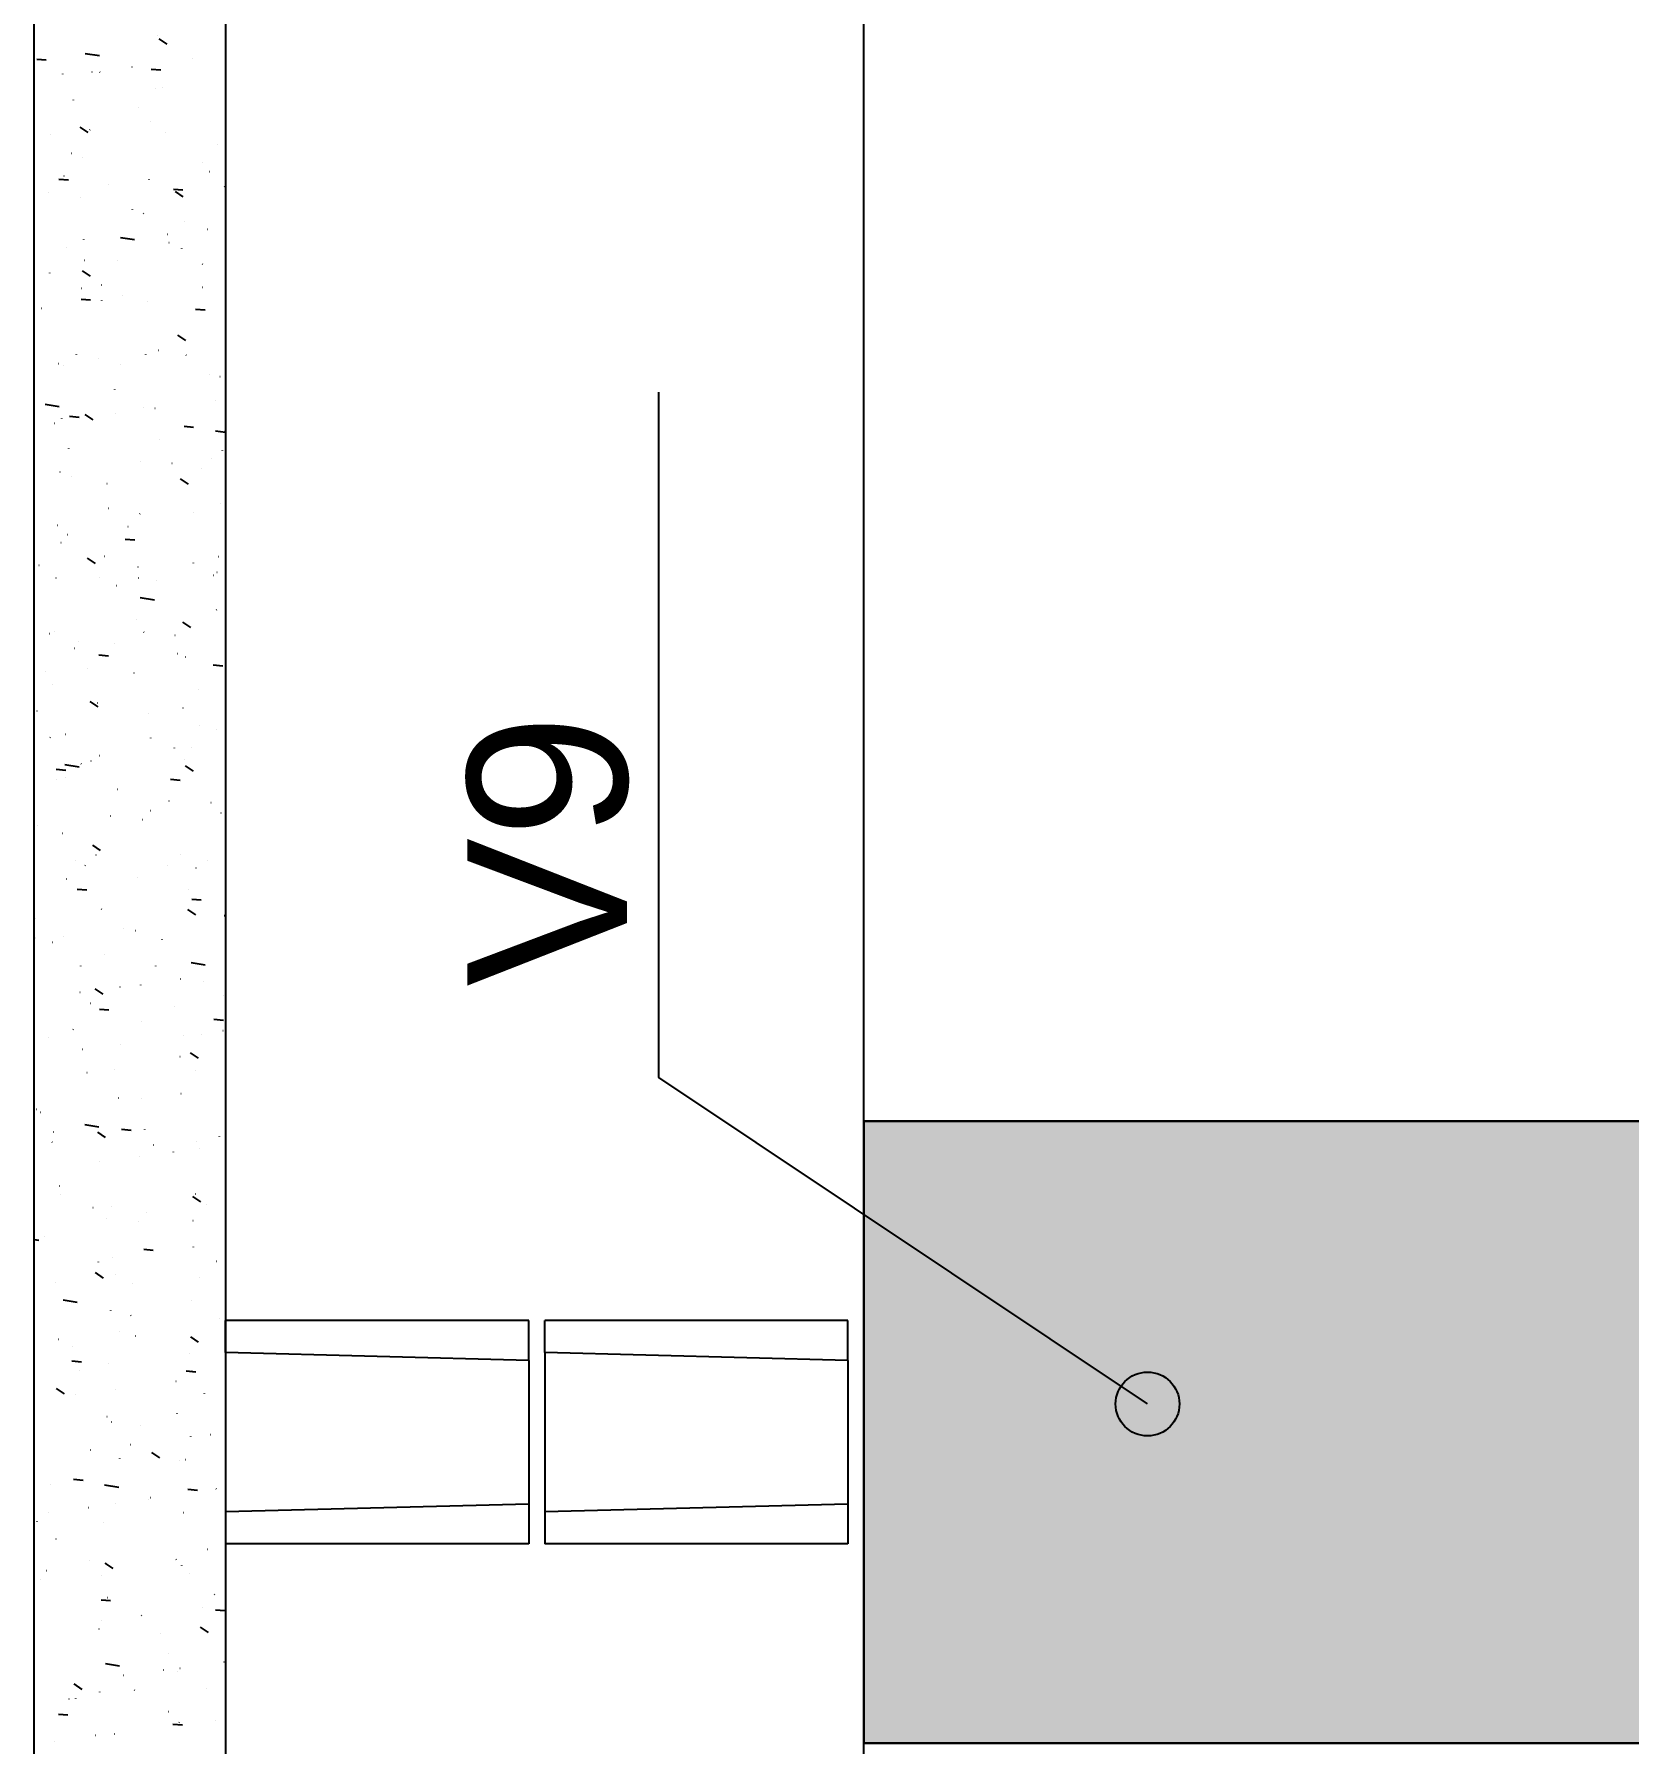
# Model space of a CAD drawing. Extents: x -1789 to 4156, y -3064 to 1391.
# Drawn here: x 1644.9 to 1744.9, y -287.7 to -180.6 of the extents above; entities that cross this region are included whole.
import ezdxf

# ---------------------------------------------------------------- set-up
doc = ezdxf.new("R2010")
doc.units = 0
for name, color, linetype in [('1', 1, 'CONTINUOUS'), ('2', 2, 'CONTINUOUS'), ('3', 3, 'CONTINUOUS'), ('4', 4, 'CONTINUOUS'), ('8', 8, 'CONTINUOUS'), ('9', 254, 'CONTINUOUS')]:
    doc.layers.add(name, color=color, linetype=linetype)
doc.styles.add('TQS_ARIAL', font='arial.ttf')

msp = doc.modelspace()

# ---------------------------------------------------------------- linework, layer by layer
at = {"layer": '1', "linetype": 'Continuous'}
for p, q in [((1656.93695, -263.22845), (1656.93695, -273.2146)), ((1656.93695, -263.22845), (1656.93695, -273.2146)), ((1656.93695, -263.22845), (1656.93695, -273.2146)), ((1656.93695, -263.22845), (1656.93695, -273.2146)), ((1676.93695, -263.22845), (1676.93695, -273.2146)), ((1675.93695, -263.7196), (1675.93695, -272.7196)), ((1675.93695, -263.7196), (1675.93695, -272.7196)), ((1695.93695, -263.7196), (1695.93695, -272.7196)), ((1695.93695, -263.7196), (1695.93695, -272.7196)), ((1695.93695, -263.7196), (1695.93695, -272.7196))]:
    msp.add_line(p, q, dxfattribs=at)
msp.add_lwpolyline([(1714.7125, -266.4516), (1684.0927, -245.98315), (1684.0927, -203.0287)], dxfattribs=at)
msp.add_circle((1714.7125, -266.4516), 2, dxfattribs=at)
for points in [[(1716.7125, -266.4516), (1715.0598, -264.48195), (1713.7125, -264.71955)], [(1716.7125, -266.4516), (1716.2446, -265.166), (1715.0598, -264.48195)], [(1716.7125, -266.4516), (1713.7125, -264.71955), (1712.83315, -265.76755)], [(1716.7125, -266.4516), (1712.83315, -265.76755), (1712.83315, -267.13565)], [(1716.7125, -266.4516), (1712.83315, -267.13565), (1713.7125, -268.18365)], [(1716.7125, -266.4516), (1713.7125, -268.18365), (1715.0598, -268.4212)], [(1716.7125, -266.4516), (1715.0598, -268.4212), (1716.2446, -267.73715)], [(1716.7125, -266.4516), (1716.2446, -267.73715), (1716.7125, -266.4516)]]:
    msp.add_solid(points, dxfattribs=at)
at = {"layer": '2', "linetype": 'Continuous'}
for p, q in [((1656.93695, -263.22845), (1656.93695, -261.2196)), ((1656.93695, -263.22845), (1656.93695, -261.2196)), ((1656.93695, -263.22845), (1656.93695, -261.2196)), ((1675.93695, -261.2196), (1656.93695, -261.2196)), ((1656.93695, -263.22845), (1656.93695, -261.2196)), ((1675.93695, -263.7196), (1675.93695, -261.2196)), ((1675.93695, -263.7196), (1675.93695, -261.2196)), ((1695.93695, -261.2196), (1676.93695, -261.2196)), ((1676.93695, -263.22845), (1676.93695, -261.2196)), ((1695.93695, -263.7196), (1695.93695, -261.2196)), ((1695.93695, -263.7196), (1695.93695, -261.2196)), ((1695.93695, -263.7196), (1695.93695, -261.2196)), ((1675.93695, -263.7196), (1656.93695, -263.22845)), ((1695.93695, -263.7196), (1676.93695, -263.22845)), ((1675.93695, -272.72345), (1656.93695, -273.2146)), ((1656.93695, -273.2146), (1656.93695, -275.2196)), ((1656.93695, -273.2146), (1656.93695, -275.2196)), ((1656.93695, -273.2146), (1656.93695, -275.2196)), ((1656.93695, -273.2146), (1656.93695, -275.2196)), ((1675.93695, -272.72345), (1675.93695, -275.21765)), ((1675.93695, -272.72345), (1675.93695, -275.21765)), ((1695.93695, -272.72345), (1676.93695, -273.2146)), ((1676.93695, -273.2146), (1676.93695, -275.2196)), ((1695.93695, -272.72345), (1695.93695, -275.21765)), ((1695.93695, -272.72345), (1695.93695, -275.21765)), ((1695.93695, -272.72345), (1695.93695, -275.21765)), ((1675.93695, -275.21765), (1656.93695, -275.2196)), ((1695.93695, -275.21765), (1676.93695, -275.2196))]:
    msp.add_line(p, q, dxfattribs=at)
at = {"layer": '3', "linetype": 'Continuous'}
for p, q in [((1696.93695, -248.7196), (1696.93695, 392.2804)), ((1696.93695, -421.2196), (1696.93695, -287.7196))]:
    msp.add_line(p, q, dxfattribs=at)
at = {"layer": '4', "linetype": 'Continuous'}
for points in [[(1696.93695, -248.7196), (1696.93695, -274.5262), (1696.93695, -287.7196)], [(1776.93695, -248.7196), (1701.93575, -248.7196), (1701.06095, -248.7196), (1696.93695, -248.7196)], [(1696.93695, -287.7196), (1697.81175, -287.7196), (1701.93575, -287.7196), (1724.00035, -287.7196), (1776.93695, -287.7196)]]:
    msp.add_lwpolyline(points, dxfattribs=at)
at = {"layer": '8', "linetype": 'Continuous'}
msp.add_lwpolyline([(1776.93695, -287.7196), (1696.93695, -287.7196), (1696.93695, -248.7196), (1776.93695, -248.7196), (1776.93695, -287.7196)], dxfattribs=at)
for points in [[(1776.93695, -287.7196), (1696.93695, -287.7196), (1696.93695, -248.7196)], [(1776.93695, -287.7196), (1696.93695, -248.7196), (1776.93695, -248.7196)]]:
    msp.add_solid(points, dxfattribs=at)
at = {"layer": '9', "linetype": 'Continuous'}
for p, q in [((1652.65665, -180.68945), (1652.6646, -180.68335)), ((1653.26415, -181.2137), (1652.7667, -180.87815)), ((1649.0251, -181.9633), (1648.13575, -181.8254)), ((1654.8515, -182.1394), (1654.86145, -182.1381)), ((1645.6951, -182.2304), (1645.0974, -182.17815)), ((1646.7408, -183.0978), (1646.73235, -183.0924)), ((1648.5608, -182.96755), (1648.5707, -182.96625)), ((1649.0632, -182.99415), (1649.0558, -182.9874)), ((1651.0642, -182.638), (1651.0741, -182.6367)), ((1652.8677, -182.85795), (1652.27, -182.80565)), ((1656.93695, -183.1904), (1656.93695, -183.1904)), ((1656.93695, -183.21395), (1656.93695, -183.21395)), ((1644.93695, -183.3773), (1644.93695, -183.3773)), ((1644.93695, -183.3773), (1644.93695, -183.3773)), ((1644.93695, -183.3773), (1644.93695, -183.3773)), ((1644.93695, -183.44465), (1644.93695, -183.44465)), ((1644.93695, -183.44465), (1644.93695, -183.44465)), ((1652.53505, -184.01835), (1652.543, -184.0123)), ((1653.00945, -183.9161), (1653.001, -183.9107)), ((1656.93695, -183.2429), (1656.93695, -183.2429)), ((1656.93695, -183.2429), (1656.93695, -183.2429)), ((1656.93695, -183.69105), (1656.93695, -183.69105)), ((1656.93695, -183.8642), (1656.93695, -183.8642)), ((1656.93695, -183.8642), (1656.93695, -183.8642)), ((1656.93695, -183.8642), (1656.93695, -183.8642)), ((1647.4007, -184.72245), (1647.4086, -184.7164)), ((1651.45935, -185.18985), (1651.45195, -185.1831)), ((1648.31445, -186.76775), (1647.817, -186.43225)), ((1652.22085, -186.0835), (1652.23075, -186.0822)), ((1656.93695, -186.4182), (1656.93695, -186.4182)), ((1656.93695, -186.4182), (1656.93695, -186.4182)), ((1644.93695, -186.61295), (1644.93695, -186.61295)), ((1644.93695, -186.61295), (1644.93695, -186.61295)), ((1644.93695, -187.04245), (1644.93695, -187.04245)), ((1644.93695, -187.04245), (1644.93695, -187.04245)), ((1645.9301, -186.9117), (1645.94, -186.9104)), ((1648.4335, -186.5821), (1648.4434, -186.5808)), ((1653.1568, -186.7769), (1653.16475, -186.7708)), ((1656.4038, -187.52105), (1656.41175, -187.51495)), ((1647.2791, -188.0514), (1647.287, -188.0453)), ((1647.9844, -188.3506), (1647.97705, -188.34385)), ((1646.8088, -189.4917), (1646.8004, -189.4863)), ((1655.4699, -188.65885), (1655.46145, -188.65345)), ((1655.90565, -189.19615), (1655.91555, -189.19485)), ((1656.93695, -189.59345), (1656.93695, -189.59345)), ((1656.93695, -189.59345), (1656.93695, -189.59345)), ((1644.93695, -189.8486), (1644.93695, -189.8486)), ((1644.93695, -189.8486), (1644.93695, -189.8486)), ((1644.93695, -190.6402), (1644.93695, -190.6402)), ((1644.93695, -190.6402), (1644.93695, -190.6402)), ((1644.93695, -190.6402), (1644.93695, -190.6402)), ((1645.8028, -190.52625), (1645.81275, -190.5249)), ((1647.0826, -189.75235), (1646.4849, -189.70005)), ((1649.59015, -190.0276), (1649.60005, -190.0263)), ((1652.14705, -189.71725), (1652.1386, -189.71185)), ((1654.2552, -190.37985), (1653.6575, -190.32755)), ((1654.2835, -190.79395), (1653.7861, -190.45845)), ((1656.87835, -190.15545), (1656.87095, -190.14865)), ((1656.93695, -190.20915), (1656.93695, -190.20915)), ((1656.93695, -190.20915), (1656.93695, -190.20915)), ((1656.93695, -190.6145), (1656.93695, -190.6145)), ((1647.84135, -190.8556), (1647.8493, -190.8495)), ((1651.08835, -191.59975), (1651.09625, -191.59365)), ((1651.8035, -191.85015), (1651.79615, -191.8434)), ((1654.3353, -192.34385), (1654.34325, -192.3378)), ((1655.77835, -192.8107), (1655.78825, -192.8094)), ((1656.93695, -192.58375), (1656.93695, -192.58375)), ((1656.93695, -192.76875), (1656.93695, -192.76875)), ((1656.93695, -192.76875), (1656.93695, -192.76875)), ((1644.93695, -193.0842), (1644.93695, -193.0842)), ((1648.04905, -193.45705), (1648.0406, -193.4517)), ((1651.22505, -193.4953), (1650.3357, -193.35735)), ((1653.27495, -193.1403), (1653.28485, -193.139)), ((1653.38725, -193.6826), (1653.37885, -193.67725)), ((1644.93695, -194.238), (1644.93695, -194.238)), ((1646.95945, -193.97175), (1646.96935, -193.97045)), ((1648.08525, -194.788), (1648.0779, -194.78125)), ((1650.15755, -194.8003), (1650.1491, -194.79495)), ((1654.19965, -194.04585), (1654.1923, -194.0391)), ((1656.93695, -194.38115), (1656.93695, -194.38115)), ((1645.91565, -195.56885), (1645.9236, -195.56275)), ((1648.4715, -195.7664), (1647.9741, -195.43085)), ((1655.49575, -195.02585), (1655.4873, -195.0205)), ((1656.93695, -195.944), (1656.93695, -195.944)), ((1656.93695, -195.944), (1656.93695, -195.944)), ((1656.93695, -195.944), (1656.93695, -195.944)), ((1644.93695, -196.31985), (1644.93695, -196.31985)), ((1644.93695, -196.31985), (1644.93695, -196.31985)), ((1644.93695, -196.31985), (1644.93695, -196.31985)), ((1647.89565, -196.5346), (1647.8872, -196.52925)), ((1649.16265, -196.313), (1649.1706, -196.3069)), ((1650.48145, -196.98365), (1650.47405, -196.9769)), ((1655.48645, -196.4469), (1655.4964, -196.4456)), ((1656.93695, -196.5541), (1656.93695, -196.5541)), ((1656.93695, -196.5541), (1656.93695, -196.5541)), ((1656.93695, -196.5541), (1656.93695, -196.5541)), ((1644.93695, -197.8358), (1644.93695, -197.8358)), ((1644.93695, -197.8358), (1644.93695, -197.8358)), ((1644.93695, -197.8358), (1644.93695, -197.8358)), ((1645.38365, -197.77695), (1645.39355, -197.77565)), ((1648.4701, -197.27425), (1647.8724, -197.22195)), ((1649.17095, -197.27835), (1649.18085, -197.27705)), ((1652.04865, -197.3341), (1652.0566, -197.32805)), ((1655.6427, -197.9018), (1655.045, -197.8495)), ((1656.93695, -198.015), (1656.93695, -198.015)), ((1656.93695, -199.1193), (1656.93695, -199.1193)), ((1656.93695, -199.1193), (1656.93695, -199.1193)), ((1656.93695, -199.1193), (1656.93695, -199.1193)), ((1644.93695, -199.5555), (1644.93695, -199.5555)), ((1644.93695, -199.5555), (1644.93695, -199.5555)), ((1644.93695, -199.5555), (1644.93695, -199.5555)), ((1654.44055, -199.79255), (1653.94315, -199.45705)), ((1644.93695, -201.43355), (1644.93695, -201.43355)), ((1644.93695, -201.43355), (1644.93695, -201.43355)), ((1646.4421, -201.2354), (1646.452, -201.2341)), ((1646.7927, -201.36715), (1646.8006, -201.3611)), ((1647.5963, -200.6849), (1647.58895, -200.67815)), ((1648.9455, -200.9058), (1648.9554, -200.9045)), ((1650.3561, -201.27735), (1650.34765, -201.272)), ((1651.92705, -200.66305), (1651.935, -200.65695)), ((1652.73285, -200.4072), (1652.74275, -200.4059)), ((1654.4741, -200.72555), (1654.4657, -200.7202)), ((1655.9004, -201.94925), (1655.89305, -201.9425)), ((1656.5826, -202.0688), (1656.57415, -202.06345)), ((1656.93695, -201.4764), (1656.93695, -201.4764)), ((1656.93695, -202.29455), (1656.93695, -202.29455)), ((1656.93695, -202.29455), (1656.93695, -202.29455)), ((1656.93695, -202.29455), (1656.93695, -202.29455)), ((1644.93695, -202.7911), (1644.93695, -202.7911)), ((1644.93695, -202.7911), (1644.93695, -202.7911)), ((1649.99245, -202.8806), (1649.9851, -202.87385)), ((1656.2947, -203.53605), (1656.3046, -203.53475)), ((1656.8946, -203.3226), (1656.90255, -203.3165)), ((1656.93695, -202.8991), (1656.93695, -202.8991)), ((1656.93695, -202.8991), (1656.93695, -202.8991)), ((1646.50965, -203.9547), (1645.62025, -203.8168)), ((1647.75715, -204.6124), (1647.15945, -204.56015)), ((1648.62855, -204.765), (1648.13115, -204.4295)), ((1650.004, -204.36425), (1650.0139, -204.36295)), ((1651.80545, -203.992), (1651.8134, -203.9859)), ((1652.5074, -204.03465), (1652.5173, -204.03335)), ((1644.93695, -205.03135), (1644.93695, -205.03135)), ((1644.93695, -205.03135), (1644.93695, -205.03135)), ((1646.22065, -204.99335), (1646.21225, -204.988)), ((1646.6711, -204.6961), (1646.679, -204.69)), ((1654.92975, -205.23995), (1654.33205, -205.18765)), ((1656.93695, -205.5719), (1656.2927, -205.47195)), ((1656.93455, -205.4683), (1656.9261, -205.46295)), ((1656.93695, -205.41555), (1656.93695, -205.41555)), ((1656.93695, -205.46985), (1656.93695, -205.46985)), ((1644.93695, -206.02675), (1644.93695, -206.02675)), ((1644.93695, -206.02675), (1644.93695, -206.02675)), ((1647.10735, -206.58185), (1647.1, -206.5751)), ((1652.81655, -206.02015), (1652.8081, -206.01475)), ((1656.7349, -206.68075), (1656.74285, -206.67465)), ((1651.57915, -207.4013), (1651.58705, -207.3952)), ((1653.56585, -207.4931), (1653.57575, -207.4918)), ((1655.41145, -207.8462), (1655.4041, -207.8394)), ((1656.06925, -207.1635), (1656.07915, -207.1622)), ((1644.93695, -208.6291), (1644.93695, -208.6291)), ((1646.5495, -208.02505), (1646.5574, -208.01895)), ((1647.25035, -208.32455), (1647.26025, -208.32325)), ((1649.5035, -208.7775), (1649.49615, -208.77075)), ((1654.59765, -208.7912), (1654.1002, -208.4557)), ((1656.93695, -208.6451), (1656.93695, -208.6451)), ((1656.93695, -208.6451), (1656.93695, -208.6451)), ((1644.93695, -209.26235), (1644.93695, -209.26235)), ((1644.93695, -209.26235), (1644.93695, -209.26235)), ((1656.6133, -210.0097), (1656.62125, -210.0036)), ((1656.93695, -209.24405), (1656.93695, -209.24405)), ((1656.93695, -209.24405), (1656.93695, -209.24405)), ((1649.61155, -210.32885), (1649.6031, -210.3235)), ((1651.56225, -210.64985), (1651.5702, -210.6438)), ((1654.94975, -210.5544), (1654.94135, -210.54905)), ((1656.93695, -210.3691), (1656.93695, -210.3691)), ((1646.40645, -211.3704), (1646.4144, -211.36435)), ((1647.0249, -211.952), (1647.0348, -211.9507)), ((1650.8122, -211.4534), (1650.82215, -211.4521)), ((1656.93695, -211.8204), (1656.93695, -211.8204)), ((1656.93695, -211.8204), (1656.93695, -211.8204)), ((1644.93695, -212.2269), (1644.93695, -212.2269)), ((1644.93695, -212.2269), (1644.93695, -212.2269)), ((1644.93695, -212.2269), (1644.93695, -212.2269)), ((1644.93695, -212.498), (1644.93695, -212.498)), ((1644.93695, -212.498), (1644.93695, -212.498)), ((1644.93695, -212.498), (1644.93695, -212.498)), ((1646.6184, -212.47875), (1646.611, -212.472)), ((1651.24515, -212.3181), (1650.64745, -212.2658)), ((1656.93695, -212.8161), (1656.93695, -212.8161)), ((1645.2423, -213.8959), (1645.23385, -213.89055)), ((1648.78565, -213.76365), (1648.2882, -213.42815)), ((1649.3603, -213.3441), (1649.3519, -213.3387)), ((1651.44065, -213.9788), (1651.4486, -213.97275)), ((1654.9225, -213.7431), (1654.9151, -213.73635)), ((1656.49175, -213.33865), (1656.49965, -213.33255)), ((1646.3063, -214.6829), (1646.31425, -214.67685)), ((1649.01455, -214.6744), (1649.00715, -214.66765)), ((1650.097, -215.14535), (1650.1069, -215.14405)), ((1651.4688, -214.68735), (1651.46035, -214.68195)), ((1652.6004, -214.81575), (1652.6103, -214.81445)), ((1656.19, -214.5198), (1656.18155, -214.5144)), ((1656.3877, -214.31715), (1656.3976, -214.31585)), ((1656.93695, -214.99565), (1656.93695, -214.99565)), ((1644.93695, -215.73365), (1644.93695, -215.73365)), ((1644.93695, -215.73365), (1644.93695, -215.73365)), ((1644.93695, -215.8247), (1644.93695, -215.8247)), ((1644.93695, -215.8247), (1644.93695, -215.8247)), ((1652.46665, -216.06935), (1651.57725, -215.9314)), ((1656.93695, -215.589), (1656.93695, -215.589)), ((1656.93695, -215.589), (1656.93695, -215.589)), ((1651.31905, -217.30775), (1651.327, -217.30165)), ((1654.7547, -217.78985), (1654.2573, -217.4543)), ((1656.37015, -216.66755), (1656.37805, -216.6615)), ((1656.93695, -216.76265), (1656.93695, -216.76265)), ((1645.91265, -218.17705), (1645.9053, -218.1703)), ((1646.1847, -218.01185), (1646.19265, -218.00575)), ((1651.82075, -218.08685), (1651.81235, -218.08145)), ((1653.757, -218.26125), (1653.76695, -218.25995)), ((1656.93695, -218.17095), (1656.93695, -218.17095)), ((1656.93695, -218.17095), (1656.93695, -218.17095)), ((1656.93695, -218.17095), (1656.93695, -218.17095)), ((1644.93695, -218.96925), (1644.93695, -218.96925)), ((1644.93695, -218.96925), (1644.93695, -218.96925)), ((1644.93695, -219.42245), (1644.93695, -219.42245)), ((1644.93695, -219.42245), (1644.93695, -219.42245)), ((1647.4663, -219.08945), (1647.4762, -219.08815)), ((1647.70275, -218.63865), (1647.6943, -218.6333)), ((1649.58455, -219.57335), (1648.98685, -219.52105)), ((1649.9697, -218.7599), (1649.9796, -218.7586)), ((1653.92925, -219.4301), (1653.9208, -219.4247)), ((1654.43355, -219.64), (1654.42615, -219.63325)), ((1656.93695, -219.2618), (1656.93695, -219.2618)), ((1645.67465, -220.5219), (1645.66625, -220.51655)), ((1648.30885, -220.3727), (1648.30145, -220.36595)), ((1651.19745, -220.6367), (1651.2054, -220.6306)), ((1656.75715, -220.2009), (1656.15945, -220.1486)), ((1656.93695, -220.2166), (1656.93695, -220.2166)), ((1646.0631, -221.3408), (1646.07105, -221.3347)), ((1655.2071, -221.66815), (1655.217, -221.66685)), ((1656.93695, -221.3462), (1656.93695, -221.3462)), ((1656.93695, -221.3462), (1656.93695, -221.3462)), ((1656.93695, -221.3462), (1656.93695, -221.3462)), ((1644.93695, -222.2049), (1644.93695, -222.2049)), ((1644.93695, -222.2049), (1644.93695, -222.2049)), ((1648.9427, -222.76225), (1648.4453, -222.42675)), ((1648.8916, -222.4996), (1648.9015, -222.4983)), ((1654.2812, -222.8296), (1654.2728, -222.8242)), ((1656.93695, -221.934), (1656.93695, -221.934)), ((1656.93695, -221.934), (1656.93695, -221.934)), ((1644.93695, -223.02025), (1644.93695, -223.02025)), ((1644.93695, -223.02025), (1644.93695, -223.02025)), ((1644.93695, -223.02025), (1644.93695, -223.02025)), ((1645.1043, -222.9982), (1645.1142, -222.9969)), ((1652.06995, -223.20285), (1652.07785, -223.19675)), ((1655.3169, -223.947), (1655.32485, -223.9409)), ((1645.9415, -224.66975), (1645.94945, -224.66365)), ((1646.9149, -224.4873), (1646.90645, -224.4819)), ((1652.25315, -224.71285), (1652.2447, -224.70745)), ((1656.3897, -224.17285), (1656.38125, -224.16745)), ((1656.93695, -224.5215), (1656.93695, -224.5215)), ((1656.93695, -224.5215), (1656.93695, -224.5215)), ((1656.93695, -224.5215), (1656.93695, -224.5215)), ((1644.93695, -225.44055), (1644.93695, -225.44055)), ((1644.93695, -225.44055), (1644.93695, -225.44055)), ((1649.0234, -225.83055), (1649.01495, -225.82515)), ((1653.7278, -225.3383), (1653.72045, -225.33155)), ((1654.3616, -226.0561), (1654.35315, -226.0507)), ((1654.81115, -225.31805), (1654.82105, -225.31675)), ((1644.93695, -226.618), (1644.93695, -226.618)), ((1646.91195, -226.74005), (1646.31425, -226.68775)), ((1647.7512, -226.5288), (1646.86185, -226.39085)), ((1647.89595, -226.33935), (1647.8886, -226.3326)), ((1648.4956, -226.1495), (1648.50555, -226.1482)), ((1654.9118, -226.78845), (1654.41435, -226.45295)), ((1646.355, -227.30585), (1646.34655, -227.3005)), ((1646.89725, -227.172), (1646.9052, -227.1659)), ((1650.14425, -227.9161), (1650.1522, -227.91005)), ((1654.08455, -227.3676), (1653.48685, -227.3153)), ((1656.93695, -227.61715), (1656.93695, -227.61715)), ((1656.93695, -227.69675), (1656.93695, -227.69675)), ((1656.93695, -227.69675), (1656.93695, -227.69675)), ((1656.93695, -227.69675), (1656.93695, -227.69675)), ((1656.93695, -227.9534), (1656.93695, -227.9534)), ((1656.93695, -228.15445), (1656.93695, -228.15445)), ((1644.93695, -228.67615), (1644.93695, -228.67615)), ((1644.93695, -228.67615), (1644.93695, -228.67615)), ((1644.93695, -228.67615), (1644.93695, -228.67615)), ((1652.228, -229.2559), (1652.23795, -229.2546)), ((1653.39125, -228.66025), (1653.39915, -228.65415)), ((1656.01535, -228.7573), (1656.02525, -228.756)), ((1656.93695, -228.27895), (1656.93695, -228.27895)), ((1656.93695, -228.27895), (1656.93695, -228.27895)), ((1644.93695, -230.2158), (1644.93695, -230.2158)), ((1644.93695, -230.2158), (1644.93695, -230.2158)), ((1645.1515, -230.1695), (1645.14415, -230.16275)), ((1649.7246, -229.5855), (1649.73455, -229.5842)), ((1651.71505, -229.8389), (1651.7077, -229.83215)), ((1656.6382, -229.4044), (1656.64615, -229.3983)), ((1646.70695, -230.70535), (1646.69855, -230.7)), ((1649.0998, -231.7609), (1648.60235, -231.4254)), ((1656.93695, -230.87205), (1656.93695, -230.87205)), ((1656.93695, -230.87205), (1656.93695, -230.87205)), ((1656.93695, -230.87205), (1656.93695, -230.87205)), ((1644.93695, -231.9118), (1644.93695, -231.9118)), ((1644.93695, -231.9118), (1644.93695, -231.9118)), ((1644.93695, -231.9118), (1644.93695, -231.9118)), ((1647.54765, -232.3652), (1647.5403, -232.3584)), ((1648.81545, -232.0486), (1648.807, -232.04325)), ((1654.1112, -232.0346), (1654.10385, -232.02785)), ((1655.7899, -232.38475), (1655.7998, -232.38345)), ((1646.971, -233.5458), (1646.9809, -233.5445)), ((1648.13525, -232.6933), (1648.1432, -232.6872)), ((1651.38225, -233.43745), (1651.3902, -233.43135)), ((1653.2865, -232.71435), (1653.2964, -232.71305)), ((1655.0841, -232.8669), (1655.07565, -232.86155)), ((1644.93695, -233.81355), (1644.93695, -233.81355)), ((1648.2351, -234.25635), (1647.63735, -234.20405)), ((1654.62925, -234.18155), (1654.63715, -234.1755)), ((1656.93695, -234.0473), (1656.93695, -234.0473)), ((1656.93695, -234.0473), (1656.93695, -234.0473)), ((1656.93695, -234.6239), (1656.93695, -234.6239)), ((1656.93695, -234.6239), (1656.93695, -234.6239)), ((1656.93695, -234.6239), (1656.93695, -234.6239)), ((1644.93695, -235.14745), (1644.93695, -235.14745)), ((1644.93695, -235.14745), (1644.93695, -235.14745)), ((1649.1674, -235.4481), (1649.159, -235.44275)), ((1655.06885, -235.7871), (1654.57145, -235.45155)), ((1655.4077, -234.88385), (1654.80995, -234.8316)), ((1656.93695, -235.01765), (1656.93695, -235.01765)), ((1645.0494, -235.99995), (1645.041, -235.99455)), ((1650.53285, -236.67465), (1650.54275, -236.67335)), ((1651.2759, -236.79135), (1651.26745, -236.786)), ((1656.84835, -235.8432), (1656.85825, -235.8419)), ((1644.98165, -237.29), (1644.93695, -237.2831)), ((1644.93695, -237.41135), (1644.93695, -237.41135)), ((1644.93695, -237.41135), (1644.93695, -237.41135)), ((1644.93695, -237.41135), (1644.93695, -237.41135)), ((1646.0668, -237.51615), (1646.0747, -237.51005)), ((1646.74555, -237.17325), (1646.75545, -237.17195)), ((1652.96665, -237.33075), (1652.9593, -237.324)), ((1656.93695, -237.04715), (1656.93695, -237.04715)), ((1656.93695, -237.2226), (1656.93695, -237.2226)), ((1656.93695, -237.2226), (1656.93695, -237.2226)), ((1656.93695, -237.2226), (1656.93695, -237.2226)), ((1644.93695, -238.38305), (1644.93695, -238.38305)), ((1649.31375, -238.26025), (1649.3217, -238.2542)), ((1655.65405, -238.9452), (1654.7647, -238.80725)), ((1647.86645, -239.00225), (1647.8591, -238.9955)), ((1652.56075, -239.0044), (1652.56865, -238.9983)), ((1654.09475, -239.8035), (1654.10465, -239.8022)), ((1655.51895, -239.97015), (1655.52685, -239.96405)), ((1656.93695, -239.14415), (1656.93695, -239.14415)), ((1644.93695, -241.00915), (1644.93695, -241.00915)), ((1644.93695, -241.00915), (1644.93695, -241.00915)), ((1647.804, -240.6317), (1647.8139, -240.63035)), ((1649.25685, -240.75955), (1648.75945, -240.424)), ((1650.3074, -240.3021), (1650.3173, -240.3008)), ((1651.62785, -240.1909), (1651.61945, -240.1855)), ((1656.78575, -240.8303), (1656.7784, -240.82355)), ((1656.93695, -240.39785), (1656.93695, -240.39785)), ((1656.93695, -240.39785), (1656.93695, -240.39785)), ((1656.93695, -240.39785), (1656.93695, -240.39785)), ((1656.93695, -240.9689), (1656.93695, -240.9689)), ((1644.93695, -241.6187), (1644.93695, -241.6187)), ((1648.4774, -241.3591), (1648.46895, -241.3537)), ((1649.6226, -241.77825), (1649.0249, -241.726)), ((1653.73635, -241.5341), (1653.7279, -241.52875)), ((1647.38805, -242.97355), (1647.396, -242.96745)), ((1651.68555, -242.50185), (1651.6782, -242.49505)), ((1656.7952, -242.4058), (1656.1975, -242.3535)), ((1656.76725, -243.0494), (1656.7772, -243.0481)), ((1656.93695, -242.4182), (1656.93695, -242.4182)), ((1645.8537, -243.5029), (1645.84635, -243.4961)), ((1647.94835, -244.21045), (1647.9583, -244.20915)), ((1650.34625, -243.93925), (1650.3542, -243.93315)), ((1654.26385, -243.379), (1654.2738, -243.3777)), ((1655.39735, -243.29905), (1655.40525, -243.293)), ((1656.93695, -243.57315), (1656.93695, -243.57315)), ((1656.93695, -243.57315), (1656.93695, -243.57315)), ((1656.93695, -243.57315), (1656.93695, -243.57315)), ((1644.93695, -244.6069), (1644.93695, -244.6069)), ((1644.93695, -244.85435), (1644.93695, -244.85435)), ((1644.93695, -244.85435), (1644.93695, -244.85435)), ((1644.93695, -244.85435), (1644.93695, -244.85435)), ((1654.0817, -244.6975), (1654.07435, -244.69075)), ((1655.22595, -244.7857), (1654.7285, -244.4502)), ((1648.24985, -245.69855), (1648.2425, -245.6918)), ((1649.9703, -245.48545), (1649.96185, -245.48005)), ((1655.05585, -245.55), (1655.0474, -245.54465)), ((1656.93695, -245.93985), (1656.93695, -245.93985)), ((1650.22465, -247.2682), (1650.2326, -247.2621)), ((1651.63315, -247.3231), (1651.6431, -247.3218)), ((1654.13655, -246.99355), (1654.1465, -246.99225)), ((1656.93695, -246.7484), (1656.93695, -246.7484)), ((1656.93695, -247.31385), (1656.93695, -247.31385)), ((1656.93695, -247.31385), (1656.93695, -247.31385)), ((1656.93695, -247.31385), (1656.93695, -247.31385)), ((1644.93695, -248.08995), (1644.93695, -248.08995)), ((1644.93695, -248.08995), (1644.93695, -248.08995)), ((1644.93695, -248.2047), (1644.93695, -248.2047)), ((1645.0903, -247.9723), (1645.09825, -247.9662)), ((1645.31765, -248.15455), (1645.3276, -248.15325)), ((1646.1621, -249.4099), (1646.15365, -249.40455)), ((1648.99275, -249.10285), (1648.1034, -248.96495)), ((1649.41395, -249.75815), (1648.9165, -249.42265)), ((1651.0101, -249.3002), (1650.4124, -249.2479)), ((1651.87305, -249.239), (1651.881, -249.2329)), ((1646.0808, -250.05595), (1646.0734, -250.04915)), ((1652.43075, -250.2282), (1652.4223, -250.22285)), ((1653.66885, -250.66415), (1653.66145, -250.6574)), ((1655.12005, -249.98315), (1655.12795, -249.97705)), ((1655.2932, -250.43905), (1655.3031, -250.43775)), ((1656.54875, -249.6764), (1656.5403, -249.671)), ((1656.93695, -249.81875), (1656.93695, -249.81875)), ((1656.93695, -249.9237), (1656.93695, -249.9237)), ((1656.93695, -250.33495), (1656.93695, -250.33495)), ((1644.93695, -251.3256), (1644.93695, -251.3256)), ((1644.93695, -251.3256), (1644.93695, -251.3256)), ((1644.93695, -251.80245), (1644.93695, -251.80245)), ((1644.93695, -251.80245), (1644.93695, -251.80245)), ((1644.9687, -251.30125), (1644.97665, -251.29515)), ((1649.0025, -251.26725), (1649.0124, -251.26595)), ((1651.5059, -250.93765), (1651.5158, -250.93635)), ((1646.51405, -252.8094), (1646.50565, -252.80405)), ((1646.5576, -253.3177), (1646.5655, -253.3116)), ((1655.383, -253.78435), (1654.8856, -253.44885)), ((1655.03255, -253.2859), (1655.0405, -253.2798)), ((1656.93695, -253.09895), (1656.93695, -253.09895)), ((1656.93695, -253.09895), (1656.93695, -253.09895)), ((1656.93695, -253.6588), (1656.93695, -253.6588)), ((1656.93695, -253.6588), (1656.93695, -253.6588)), ((1644.93695, -254.56125), (1644.93695, -254.56125)), ((1648.62255, -254.15265), (1648.6141, -254.1473)), ((1649.44525, -254.8067), (1649.4552, -254.8054)), ((1649.80455, -254.06185), (1649.8125, -254.05575)), ((1651.49975, -255.0215), (1651.4924, -255.01475)), ((1651.94865, -254.47715), (1651.9586, -254.47585)), ((1654.8912, -254.97095), (1654.88275, -254.9656)), ((1655.736, -253.97855), (1655.7459, -253.97725)), ((1656.93695, -254.8325), (1656.93695, -254.8325)), ((1644.93695, -255.40025), (1644.93695, -255.40025)), ((1644.93695, -255.40025), (1644.93695, -255.40025)), ((1645.5918, -255.95285), (1645.58445, -255.9461)), ((1645.225, -256.1946), (1644.93695, -256.1694)), ((1652.3976, -256.8221), (1651.7999, -256.7698)), ((1654.91095, -256.61485), (1654.9189, -256.60875)), ((1656.93695, -256.27425), (1656.93695, -256.27425)), ((1656.93695, -256.27425), (1656.93695, -256.27425)), ((1644.93695, -257.79685), (1644.93695, -257.79685)), ((1649.27295, -258.55575), (1648.77555, -258.22025)), ((1648.9745, -257.55215), (1648.9661, -257.5468)), ((1649.8599, -257.255), (1649.8678, -257.24895)), ((1656.3473, -257.49585), (1656.3572, -257.4945)), ((1656.93695, -257.21925), (1656.93695, -257.21925)), ((1644.93695, -258.99805), (1644.93695, -258.99805)), ((1644.93695, -258.99805), (1644.93695, -258.99805)), ((1644.93695, -258.99805), (1644.93695, -258.99805)), ((1646.2445, -258.8259), (1646.2544, -258.8246)), ((1650.0318, -258.3273), (1650.0417, -258.326)), ((1651.083, -258.8954), (1651.07455, -258.89005)), ((1655.31885, -258.52105), (1655.3115, -258.5143)), ((1647.63325, -260.08275), (1646.74385, -259.94485)), ((1654.78935, -259.94375), (1654.7973, -259.9377)), ((1656.93695, -259.4495), (1656.93695, -259.4495)), ((1656.93695, -259.4495), (1656.93695, -259.4495)), ((1656.93695, -259.4495), (1656.93695, -259.4495)), ((1656.93695, -260.0038), (1656.93695, -260.0038)), ((1644.93695, -261.0325), (1644.93695, -261.0325)), ((1644.93695, -261.0325), (1644.93695, -261.0325)), ((1644.93695, -261.0325), (1644.93695, -261.0325)), ((1649.7383, -260.58395), (1649.7462, -260.57785)), ((1651.0108, -260.91845), (1651.00345, -260.9117)), ((1656.569, -261.0644), (1656.5789, -261.0631)), ((1646.4662, -262.3945), (1646.4761, -262.3932)), ((1650.2535, -261.89585), (1650.2634, -261.89455)), ((1651.2801, -262.19625), (1651.2717, -262.1909)), ((1655.24205, -262.58195), (1654.7446, -262.24645)), ((1656.93695, -261.5257), (1656.93695, -261.5257)), ((1644.93695, -262.5958), (1644.93695, -262.5958)), ((1644.93695, -262.5958), (1644.93695, -262.5958)), ((1644.93695, -262.5958), (1644.93695, -262.5958)), ((1647.31695, -262.84675), (1647.3085, -262.84135)), ((1654.66775, -263.2727), (1654.6757, -263.2666)), ((1656.93695, -262.6248), (1656.93695, -262.6248)), ((1656.93695, -262.6248), (1656.93695, -262.6248)), ((1656.93695, -262.6248), (1656.93695, -262.6248)), ((1644.93695, -264.26815), (1644.93695, -264.26815)), ((1644.93695, -264.26815), (1644.93695, -264.26815)), ((1644.93695, -264.26815), (1644.93695, -264.26815)), ((1647.89415, -263.82865), (1647.29645, -263.77635)), ((1647.8075, -264.3281), (1647.8001, -264.32135)), ((1649.6167, -263.9129), (1649.6246, -263.9068)), ((1655.06675, -264.45615), (1654.46905, -264.40385)), ((1654.8299, -264.418), (1654.82255, -264.41125)), ((1656.93695, -263.7252), (1656.93695, -263.7252)), ((1656.93695, -264.6198), (1656.93695, -264.6198)), ((1646.8398, -265.80725), (1646.3424, -265.47175)), ((1650.02805, -265.52335), (1650.03795, -265.52205)), ((1653.81535, -265.02475), (1653.8253, -265.0234)), ((1644.93695, -266.1936), (1644.93695, -266.1936)), ((1644.93695, -266.1936), (1644.93695, -266.1936)), ((1647.52465, -265.8529), (1647.53455, -265.8516)), ((1655.61085, -265.7847), (1655.61875, -265.7786)), ((1656.93695, -265.8001), (1656.93695, -265.8001)), ((1656.93695, -265.8001), (1656.93695, -265.8001)), ((1656.93695, -266.34875), (1656.93695, -266.34875)), ((1644.93695, -267.50375), (1644.93695, -267.50375)), ((1644.93695, -267.50375), (1644.93695, -267.50375)), ((1644.93695, -267.50375), (1644.93695, -267.50375)), ((1649.4951, -267.24185), (1649.503, -267.23575)), ((1649.7774, -267.5895), (1649.76895, -267.5841)), ((1651.6266, -267.82765), (1651.6192, -267.8209)), ((1653.8954, -267.03765), (1653.887, -267.0323)), ((1654.74595, -268.5), (1654.75585, -268.4987)), ((1656.0039, -268.3809), (1655.99545, -268.37555)), ((1644.93695, -269.79135), (1644.93695, -269.79135)), ((1644.93695, -269.79135), (1644.93695, -269.79135)), ((1648.4552, -269.3282), (1648.46515, -269.3269)), ((1650.29535, -269.8634), (1650.3033, -269.8573)), ((1650.9586, -268.9986), (1650.96855, -268.9973)), ((1652.8089, -269.83345), (1652.31145, -269.49795)), ((1654.02275, -270.0233), (1654.01535, -270.01655)), ((1654.42455, -269.9306), (1654.4325, -269.9245)), ((1656.93695, -268.97535), (1656.93695, -268.97535)), ((1656.93695, -268.97535), (1656.93695, -268.97535)), ((1656.93695, -268.97535), (1656.93695, -268.97535)), ((1644.93695, -270.7394), (1644.93695, -270.7394)), ((1644.93695, -270.7394), (1644.93695, -270.7394)), ((1644.93695, -270.7394), (1644.93695, -270.7394)), ((1645.9692, -271.51395), (1645.96075, -271.50855)), ((1648.00005, -271.23845), (1647.40235, -271.18615)), ((1650.23435, -271.67695), (1649.34495, -271.539)), ((1655.17265, -271.86595), (1654.57495, -271.81365)), ((1656.35585, -271.7804), (1656.3474, -271.77505)), ((1656.93695, -272.0203), (1656.93695, -272.0203)), ((1656.93695, -272.15065), (1656.93695, -272.15065)), ((1648.32795, -272.9427), (1648.33785, -272.9414)), ((1650.0329, -272.71225), (1650.0255, -272.7055)), ((1652.11525, -272.4441), (1652.12515, -272.4428)), ((1652.23785, -272.33225), (1652.2294, -272.32685)), ((1656.93695, -272.6179), (1656.93695, -272.6179)), ((1656.93695, -272.6937), (1656.93695, -272.6937)), ((1656.93695, -272.6937), (1656.93695, -272.6937)), ((1656.93695, -272.6937), (1656.93695, -272.6937)), ((1656.93695, -272.71645), (1656.93695, -272.71645)), ((1644.93695, -273.38915), (1644.93695, -273.38915)), ((1644.93695, -273.38915), (1644.93695, -273.38915)), ((1644.93695, -273.97505), (1644.93695, -273.97505)), ((1644.93695, -273.97505), (1644.93695, -273.97505)), ((1644.93695, -273.97505), (1644.93695, -273.97505)), ((1645.1227, -273.8325), (1645.13065, -273.8264)), ((1645.82455, -273.2723), (1645.83445, -273.271)), ((1649.2519, -273.8997), (1649.2598, -273.8936)), ((1654.30295, -273.2595), (1654.3109, -273.25345)), ((1646.32115, -274.91345), (1646.31275, -274.90805)), ((1656.93695, -275.3259), (1656.93695, -275.3259)), ((1656.93695, -275.3259), (1656.93695, -275.3259)), ((1648.42965, -276.2567), (1648.4212, -276.2513)), ((1649.88515, -276.75405), (1649.3877, -276.41855)), ((1649.48455, -276.38825), (1649.49445, -276.3869)), ((1653.852, -276.2118), (1653.8446, -276.20505)), ((1655.80005, -275.55675), (1655.80995, -275.55545)), ((1644.93695, -276.98695), (1644.93695, -276.98695)), ((1644.93695, -276.98695), (1644.93695, -276.98695)), ((1644.93695, -276.98695), (1644.93695, -276.98695)), ((1644.93695, -277.21065), (1644.93695, -277.21065)), ((1644.93695, -277.21065), (1644.93695, -277.21065)), ((1644.93695, -277.21065), (1644.93695, -277.21065)), ((1645.35375, -277.4724), (1645.3453, -277.467)), ((1645.69725, -276.88685), (1645.70715, -276.88555)), ((1649.1303, -277.22865), (1649.1382, -277.22255)), ((1654.18135, -276.58845), (1654.1893, -276.58235)), ((1654.6983, -277.075), (1654.68985, -277.0696)), ((1656.24815, -278.4075), (1656.24075, -278.40075)), ((1656.93695, -278.5012), (1656.93695, -278.5012)), ((1656.93695, -278.5012), (1656.93695, -278.5012)), ((1649.72155, -278.7896), (1649.12385, -278.7373)), ((1649.54395, -278.6092), (1649.53655, -278.60245)), ((1655.4566, -279.19975), (1655.46655, -279.19845)), ((1656.89415, -279.4171), (1656.29645, -279.3648)), ((1656.93695, -279.0387), (1656.93695, -279.0387)), ((1656.93695, -279.0387), (1656.93695, -279.0387)), ((1656.93695, -279.0387), (1656.93695, -279.0387)), ((1656.93695, -279.42085), (1656.93695, -279.42085)), ((1644.93695, -280.4463), (1644.93695, -280.4463)), ((1644.93695, -280.4463), (1644.93695, -280.4463)), ((1644.93695, -280.4463), (1644.93695, -280.4463)), ((1644.93695, -280.5847), (1644.93695, -280.5847)), ((1644.93695, -280.5847), (1644.93695, -280.5847)), ((1649.0087, -280.5576), (1649.0166, -280.5515)), ((1649.1659, -280.02795), (1649.1758, -280.02665)), ((1651.6693, -279.6984), (1651.6792, -279.69705)), ((1655.8542, -280.78025), (1655.3568, -280.4447)), ((1652.85465, -280.8421), (1652.8626, -280.836)), ((1656.93695, -281.51055), (1656.93695, -281.51055)), ((1656.93695, -281.67645), (1656.93695, -281.67645)), ((1656.93695, -281.67645), (1656.93695, -281.67645)), ((1656.93695, -281.67645), (1656.93695, -281.67645)), ((1650.2848, -282.8755), (1649.39545, -282.7376)), ((1653.36305, -282.10875), (1653.35565, -282.102)), ((1656.8294, -282.6168), (1656.8393, -282.6155)), ((1644.93695, -283.68195), (1644.93695, -283.68195)), ((1644.93695, -283.68195), (1644.93695, -283.68195)), ((1644.93695, -283.68195), (1644.93695, -283.68195)), ((1650.53865, -283.445), (1650.5486, -283.4437)), ((1653.04205, -283.11545), (1653.052, -283.11415)), ((1653.93815, -283.24635), (1653.9461, -283.24025)), ((1654.08285, -283.03345), (1654.0744, -283.02805)), ((1656.93695, -283.9072), (1656.93695, -283.9072)), ((1644.93695, -284.1825), (1644.93695, -284.1825)), ((1644.93695, -284.1825), (1644.93695, -284.1825)), ((1647.12405, -284.95075), (1647.1156, -284.9454)), ((1647.94255, -284.33645), (1647.44515, -284.00095)), ((1647.5392, -284.9208), (1647.5471, -284.9147)), ((1649.05495, -284.5061), (1649.0476, -284.49935)), ((1651.24205, -284.39895), (1651.23365, -284.39355)), ((1655.7592, -284.3044), (1655.7518, -284.29765)), ((1656.93695, -284.85175), (1656.93695, -284.85175)), ((1656.93695, -284.85175), (1656.93695, -284.85175)), ((1647.04895, -285.9563), (1646.45125, -285.904)), ((1653.35055, -285.7422), (1653.3421, -285.7368)), ((1656.93695, -285.38365), (1656.93695, -285.38365)), ((1656.93695, -285.38365), (1656.93695, -285.38365)), ((1656.93695, -285.38365), (1656.93695, -285.38365)), ((1644.93695, -286.91755), (1644.93695, -286.91755)), ((1649.97415, -287.1171), (1649.98405, -287.1158)), ((1654.22155, -286.5838), (1653.62385, -286.5315)), ((1654.03315, -286.4091), (1654.0411, -286.403)), ((1656.28965, -286.28565), (1656.29955, -286.28435)), ((1656.93695, -286.82135), (1656.93695, -286.82135)), ((1646.1868, -287.6157), (1646.19675, -287.6144)), ((1648.7655, -287.21545), (1648.77345, -287.20935))]:
    msp.add_line(p, q, dxfattribs=at)
msp.add_lwpolyline([(1644.93695, 411.2804), (1656.93695, 411.2804), (1656.93695, -445.2196), (1644.93695, -445.2196), (1644.93695, 411.2804)], dxfattribs=at)

# ---------------------------------------------------------------- texts
at = {"layer": '2', "linetype": 'Continuous', "style": 'TQS_ARIAL'}
msp.add_text('V9', height=10, rotation=90, dxfattribs=at).set_placement((1682.0898, -240.2895))

doc.saveas('drawing.dxf')
